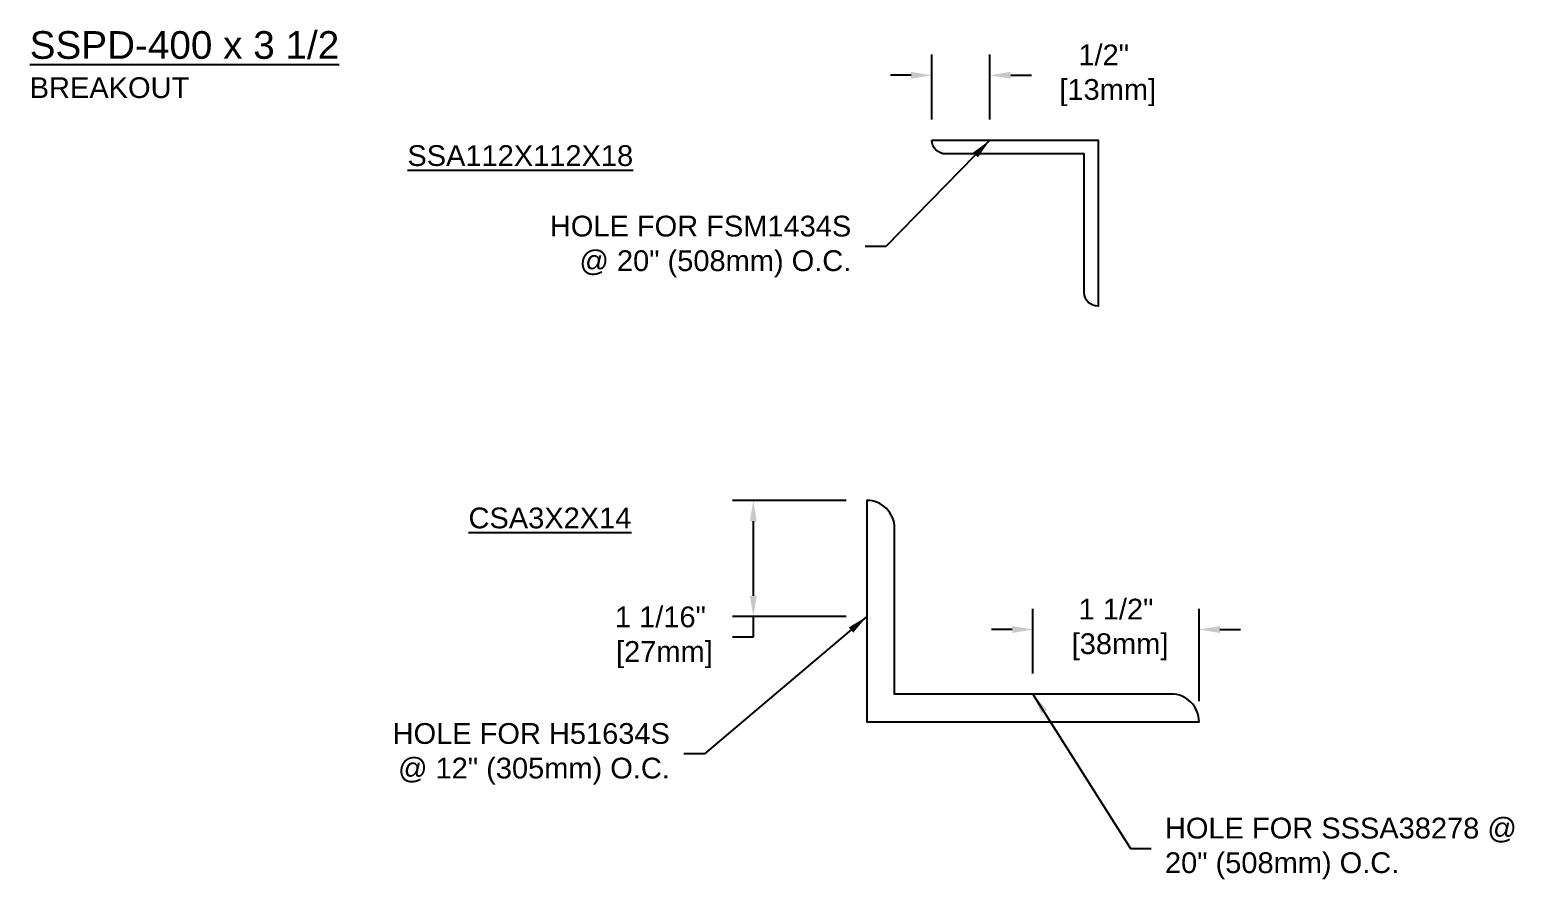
# Model space of a CAD drawing. Header units: inches. Extents: x -0.4 to 39.1, y 0 to 12.5.
# Drawn here: x 25.71 to 39.11, y 3.94 to 11.62 of the extents above; entities that cross this region are included whole.
import ezdxf

# ---------------------------------------------------------------- set-up
doc = ezdxf.new("R2010")
doc.units = ezdxf.units.IN
doc.header["$MEASUREMENT"] = 0
for name, color, linetype in [('Dimensions', 3, 'Continuous'), ('Metals', 7, 'Continuous'), ('Text', 2, 'Continuous')]:
    doc.layers.add(name, color=color, linetype=linetype)
doc.styles.add('ARIAL', font='arial.ttf')
doc.dimstyles.new('Arial', dxfattribs={"dimtxt": 0.1875, "dimasz": 0.1875, "dimexe": 0.1875, "dimexo": 0.1875, "dimgap": 0.1875, "dimtad": 0, "dimtih": 1, "dimtoh": 1, "dimdec": 4, "dimzin": 0, "dimdsep": 46, "dimlunit": 4, "dimtxsty": 'ARIAL', "dimcen": 0.1875, "dimadec": 0, "dimazin": 0, "dimtfac": 1, "dimtdec": 4, "dimtofl": 0, "dimtmove": 0, "dimatfit": 3, "dimfxl": 0, "dimfrac": 2, "dimtolj": 1, "dimtzin": 0, "dimarcsym": 0})

# ---------------------------------------------------------------- blocks, each defined once
blk = doc.blocks.new('CSA3X2X14')
at = {"layer": 'Metals'}
blk.add_lwpolyline([(0.25, 1.75, 0.414214), (0, 2), (0, 0), (3, 0, 0.414214), (2.75, 0.25), (0.25, 0.25)], format="xyb", close=True, dxfattribs=at)
blk = doc.blocks.new('SSA112X112X18')
blk.add_lwpolyline([(0, 0), (-1.5, 0), (-1.5, -1.5, 0.414214), (-1.375, -1.375), (-1.375, -0.125), (-0.125, -0.125, 0.414214)], format="xyb", close=True)
blk = doc.blocks.new('*D22')
at = {"layer": 'Defpoints', "color": 0}
for p in [(34.768, 6.201), (34.768, 5.618), (36.268, 5.368)]:
    blk.add_point(p, dxfattribs=at)
at = {"layer": 'Dimensions', "color": 0, "lineweight": -2}
for p, q in [((34.768, 5.805), (34.768, 6.389)), ((36.268, 5.555), (36.268, 6.389)), ((34.581, 6.201), (34.393, 6.201)), ((36.456, 6.201), (36.643, 6.201))]:
    blk.add_line(p, q, dxfattribs=at)
at = {"layer": 'Dimensions', "color": 0}
for points in [[(34.581, 6.233), (34.581, 6.17), (34.768, 6.201)], [(36.456, 6.233), (36.456, 6.17), (36.268, 6.201)]]:
    blk.add_solid(points, dxfattribs=at)
at = {"layer": 'Dimensions', "color": 0, "insert": (35.518, 6.201), "char_height": 0.1875, "attachment_point": 5, "style": 'ARIAL'}
blk.add_mtext('\\A1;1 1/2"\\P [38mm]', dxfattribs=at)
blk = doc.blocks.new('*D23')
at = {"layer": 'Defpoints', "color": 0}
for p in [(32.243, 7.368), (33.268, 7.368), (33.268, 6.318)]:
    blk.add_point(p, dxfattribs=at)
at = {"layer": 'Dimensions', "color": 0, "lineweight": -2}
for p, q in [((33.081, 7.368), (32.056, 7.368)), ((32.243, 7.18), (32.243, 6.506)), ((33.081, 6.318), (32.056, 6.318)), ((32.243, 6.318), (32.243, 6.131)), ((32.243, 6.131), (32.056, 6.131))]:
    blk.add_line(p, q, dxfattribs=at)
at = {"layer": 'Dimensions', "color": 0}
for points in [[(32.212, 7.18), (32.274, 7.18), (32.243, 7.368)], [(32.212, 6.506), (32.274, 6.506), (32.243, 6.318)]]:
    blk.add_solid(points, dxfattribs=at)
at = {"layer": 'Dimensions', "color": 0, "insert": (31.404, 6.131), "char_height": 0.1875, "attachment_point": 5, "style": 'ARIAL'}
blk.add_mtext('\\A1;1 1/16"\\P [27mm]', dxfattribs=at)
blk = doc.blocks.new('*D24')
at = {"layer": 'Defpoints', "color": 0}
for p in [(34.38, 11.208), (33.856, 10.622), (34.38, 10.622)]:
    blk.add_point(p, dxfattribs=at)
at = {"layer": 'Dimensions', "color": 0, "lineweight": -2}
for p, q in [((33.856, 10.81), (33.856, 11.396)), ((34.38, 10.81), (34.38, 11.396)), ((33.668, 11.208), (33.481, 11.208)), ((34.567, 11.208), (34.755, 11.208))]:
    blk.add_line(p, q, dxfattribs=at)
at = {"layer": 'Dimensions', "color": 0}
for points in [[(33.668, 11.239), (33.668, 11.177), (33.856, 11.208)], [(34.567, 11.239), (34.567, 11.177), (34.38, 11.208)]]:
    blk.add_solid(points, dxfattribs=at)
at = {"layer": 'Dimensions', "color": 0, "insert": (35.407, 11.208), "char_height": 0.1875, "attachment_point": 5, "style": 'ARIAL'}
blk.add_mtext('\\A1;1/2"\\P [13mm]', dxfattribs=at)

msp = doc.modelspace()

# ---------------------------------------------------------------- block references
at = {"layer": 'Metals', "xscale": -1}
msp.add_blockref('SSA112X112X18', (33.85571, 10.62218), dxfattribs=at)
at = {"layer": 'Metals'}
msp.add_blockref('CSA3X2X14', (33.26841, 5.36769), dxfattribs=at)

# ---------------------------------------------------------------- texts
at = {"layer": 'Text', "style": 'ARIAL'}
for s, insert, char_height, width, attachment_point in [('{\\LSSPD-400 x 3 1/2\\P\\H0.75x;\\lBREAKOUT}', (25.70901, 11.60675), 0.25, 4.7396332, 1), ('{\\LSSA112X112X18}', (31.15815, 10.48114), 0.1875, 2.2451472, 6), ('HOLE FOR FSM1434S \\P@ 20" (508mm) O.C.', (33.12774, 9.66129), 0.1875, 3.9506446, 6), ('\\A1;{\\LCSA3X2X14}', (29.67152, 7.20778), 0.1875, 2.4899842, 4), ('HOLE FOR H51634S \\P@ 12" (305mm) O.C.', (31.48981, 5.07751), 0.1875, 4.2482114, 6), ('HOLE FOR SSSA38278 @\\P20" (508mm) O.C.', (35.96001, 4.2229), 0.1875, 3.6647516, 4)]:
    msp.add_mtext(s, dxfattribs=dict(at, insert=insert, char_height=char_height, width=width, attachment_point=attachment_point))

# ---------------------------------------------------------------- dimensions: what is measured, and where the dimension line sits
at = {"layer": 'Dimensions'}
for base, p1, p2, picture, middle in [((34.37994, 11.20805), (33.85571, 10.62218), (34.37994, 10.62218), '*D24', (35.40697, 11.20805)), ((34.76841, 6.20147), (36.26841, 5.36769), (34.76841, 5.61769), '*D22', (35.51841, 6.20147))]:
    dim = msp.add_linear_dim(base=base, p1=p1, p2=p2, dimstyle='Arial', override={"dimpost": '\\X'}, dxfattribs=at)
    dim.commit()
    dim.dimension.update_dxf_attribs({"geometry": picture, "text_midpoint": middle, "dimtype": 160})
dim = msp.add_linear_dim(base=(32.24311, 7.36769), p1=(33.26841, 6.31803), p2=(33.26841, 7.36769), angle=90, dimstyle='Arial', override={"dimpost": '\\X'}, dxfattribs=at)
dim.commit()
dim.dimension.update_dxf_attribs({"geometry": '*D23', "text_midpoint": (31.40358, 6.13053), "dimtype": 160})

# ---------------------------------------------------------------- leaders
at = {"layer": 'Text', "annotation_type": 0, "has_hookline": 1}
for points, hookline_direction, text_width in [([(34.37994, 10.62218), (33.44024, 9.66129), (33.25274, 9.66129)], 1, 2.68741), ([(33.26841, 6.31803), (31.80231, 5.07751), (31.61481, 5.07751)], 1, 2.46935), ([(34.76841, 5.61769), (35.64751, 4.2229), (35.83501, 4.2229)], 0, 3.14721)]:
    msp.add_leader(points, dimstyle='Arial', override={"dimgap": 0.125, "dimtad": 0}, dxfattribs=dict(at, hookline_direction=hookline_direction, text_width=text_width))

doc.saveas('drawing.dxf')
